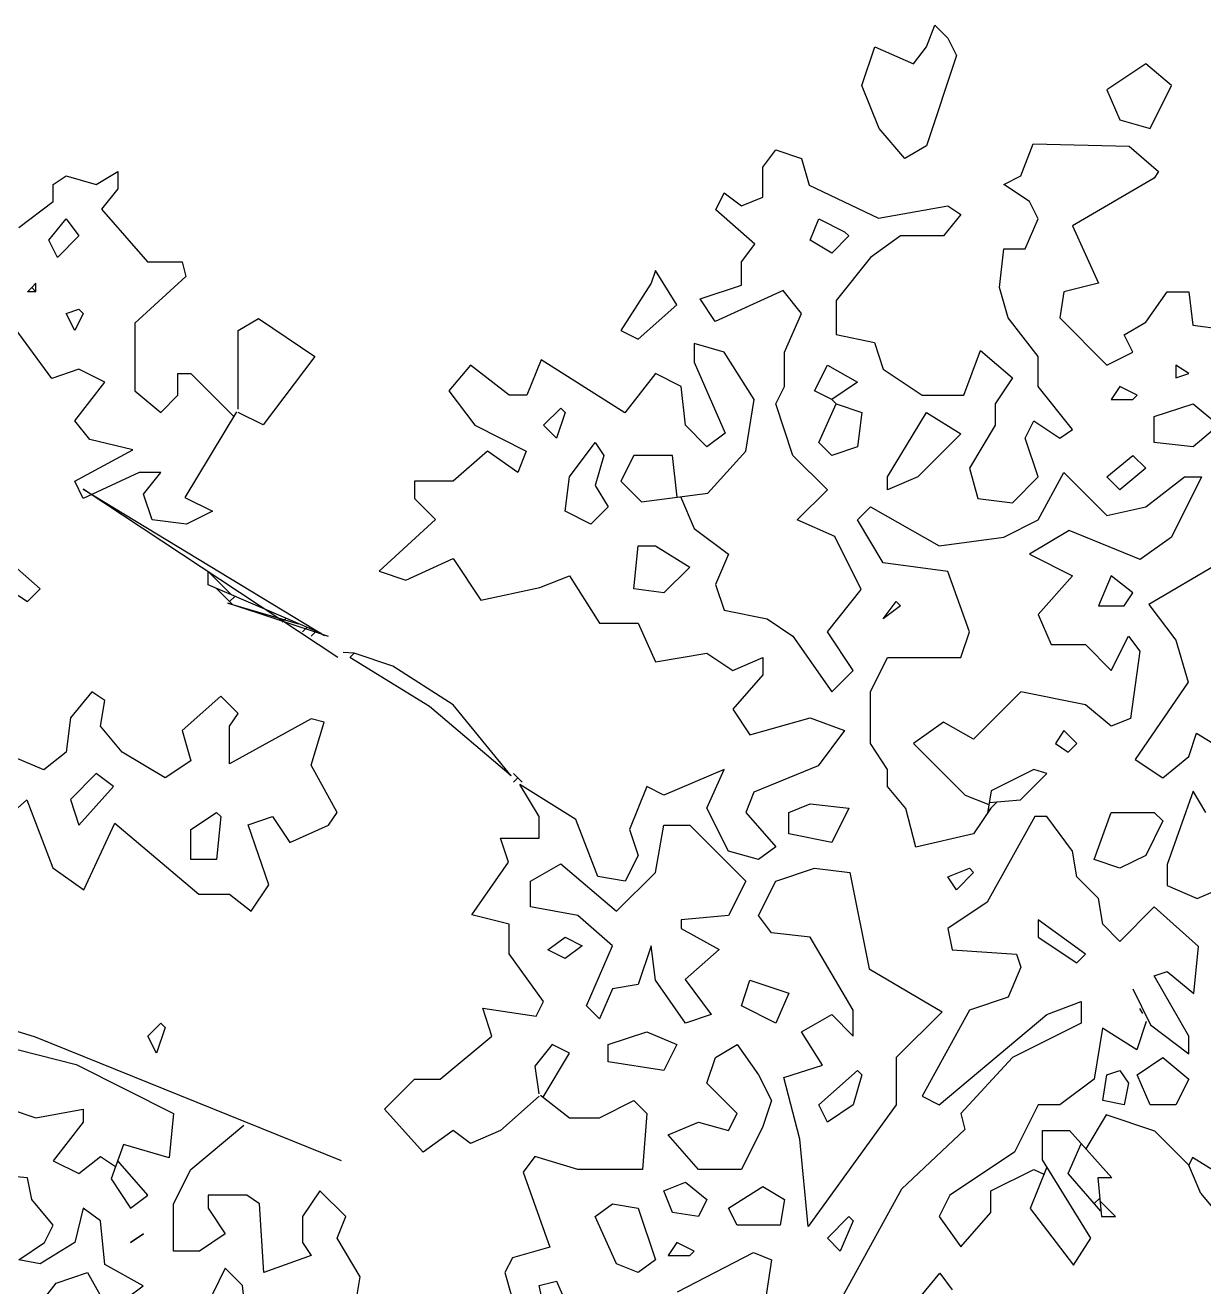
# Model space of a CAD drawing. Header units: millimetres. Extents: x 1211.91 to 1219.54, y 1029.16 to 1038.08.
# Drawn here: x 1213.241 to 1213.965, y 1036.678 to 1037.453 of the extents above; entities that cross this region are included whole.
import ezdxf

# ---------------------------------------------------------------- set-up
doc = ezdxf.new("R2010")
doc.units = ezdxf.units.MM
doc.header["$MEASUREMENT"] = 0
for name, color, linetype in [('Hojas01', 94, 'CONTINUOUS'), ('Hojas02', 62, 'CONTINUOUS'), ('Tronco', 34, 'CONTINUOUS')]:
    doc.layers.add(name, color=color, linetype=linetype)

msp = doc.modelspace()

# ---------------------------------------------------------------- linework, layer by layer
at = {"layer": 'Hojas01', "linetype": 'Continuous'}
for p, q in [((1213.8524, 1037.36026), (1213.85979, 1037.37993)), ((1213.85979, 1037.37993), (1213.9188, 1037.37835)), ((1213.9188, 1037.37835), (1213.93688, 1037.3629)), ((1213.694, 1037.36554), (1213.70192, 1037.3761)), ((1213.70192, 1037.3761), (1213.71776, 1037.37082)), ((1213.71776, 1037.37082), (1213.72238, 1037.35459)), ((1213.694, 1037.34706), (1213.694, 1037.36554)), ((1213.93688, 1037.3629), (1213.93411, 1037.35881)), ((1213.72238, 1037.35459), (1213.76489, 1037.33426)), ((1213.84184, 1037.35498), (1213.8524, 1037.36026)), ((1213.85768, 1037.34442), (1213.84184, 1037.35498)), ((1213.93411, 1037.35881), (1213.88395, 1037.32951)), ((1213.66509, 1037.33941), (1213.67024, 1037.3497)), ((1213.67024, 1037.3497), (1213.6808, 1037.34178)), ((1213.6808, 1037.34178), (1213.694, 1037.34706)), ((1213.68899, 1037.31829), (1213.66509, 1037.33941)), ((1213.76489, 1037.33426), (1213.80752, 1037.34178)), ((1213.80752, 1037.34178), (1213.81544, 1037.3365)), ((1213.86296, 1037.33386), (1213.85768, 1037.34442)), ((1213.81544, 1037.3365), (1213.80488, 1037.3233)), ((1213.85504, 1037.31538), (1213.86296, 1037.33386)), ((1213.77848, 1037.3233), (1213.76, 1037.3101)), ((1213.80488, 1037.3233), (1213.77848, 1037.3233)), ((1213.88395, 1037.32951), (1213.90005, 1037.29426)), ((1213.6808, 1037.30746), (1213.68899, 1037.31829)), ((1213.76, 1037.3101), (1213.73888, 1037.2837)), ((1213.8392, 1037.29162), (1213.84184, 1037.31538)), ((1213.84184, 1037.31538), (1213.85504, 1037.31538)), ((1213.6808, 1037.29321), (1213.6808, 1037.30746)), ((1213.65546, 1037.28476), (1213.6808, 1037.29321)), ((1213.90005, 1037.29426), (1213.8788, 1037.28898)), ((1213.6647, 1037.2709), (1213.65546, 1037.28476)), ((1213.70654, 1037.28978), (1213.6647, 1037.2709)), ((1213.71776, 1037.27578), (1213.70654, 1037.28978)), ((1213.84448, 1037.27314), (1213.8392, 1037.29162)), ((1213.8788, 1037.28898), (1213.87616, 1037.27314)), ((1213.92896, 1037.2705), (1213.94216, 1037.28898)), ((1213.94216, 1037.28898), (1213.95536, 1037.28898)), ((1213.95536, 1037.28898), (1213.95787, 1037.26852)), ((1213.73888, 1037.2837), (1213.73888, 1037.26285)), ((1213.7072, 1037.25202), (1213.71776, 1037.27578)), ((1213.86296, 1037.24938), (1213.84448, 1037.27314)), ((1213.87616, 1037.27314), (1213.9052, 1037.2441)), ((1213.91576, 1037.26258), (1213.92896, 1037.2705)), ((1213.73888, 1037.26285), (1213.76251, 1037.25783)), ((1213.92104, 1037.25202), (1213.91576, 1037.26258)), ((1213.95787, 1037.26852), (1213.97648, 1037.26602)), ((1213.67024, 1037.25202), (1213.65176, 1037.2573)), ((1213.65176, 1037.2573), (1213.65176, 1037.24582)), ((1213.76251, 1037.25783), (1213.76792, 1037.24146)), ((1213.55791, 1037.24727), (1213.5492, 1037.22562)), ((1213.60926, 1037.2148), (1213.55791, 1037.24727)), ((1213.65176, 1037.24582), (1213.6709, 1037.20226)), ((1213.68872, 1037.22298), (1213.67024, 1037.25202)), ((1213.7072, 1037.2309), (1213.7072, 1037.25202)), ((1213.81742, 1037.22562), (1213.82759, 1037.25295)), ((1213.82759, 1037.25295), (1213.84712, 1037.23618)), ((1213.86296, 1037.2309), (1213.86296, 1037.24938)), ((1213.9052, 1037.2441), (1213.92104, 1037.25202)), ((1213.51448, 1037.2441), (1213.50128, 1037.22826)), ((1213.53824, 1037.22562), (1213.51448, 1037.2441)), ((1213.628, 1037.23882), (1213.60926, 1037.2148)), ((1213.64384, 1037.2309), (1213.628, 1037.23882)), ((1213.76792, 1037.24146), (1213.79168, 1037.22562)), ((1213.64648, 1037.20714), (1213.64384, 1037.2309)), ((1213.70192, 1037.22034), (1213.7072, 1037.2309)), ((1213.84712, 1037.23618), (1213.83656, 1037.22034)), ((1213.88408, 1037.2045), (1213.86296, 1037.2309)), ((1213.50128, 1037.22826), (1213.51712, 1037.20714)), ((1213.5492, 1037.22562), (1213.53824, 1037.22562)), ((1213.68344, 1037.1913), (1213.68872, 1037.22298)), ((1213.79168, 1037.22562), (1213.81742, 1037.22562)), ((1213.71248, 1037.18866), (1213.70192, 1037.22034)), ((1213.83656, 1037.22034), (1213.83656, 1037.20714)), ((1213.51712, 1037.20714), (1213.5488, 1037.1913)), ((1213.65968, 1037.19394), (1213.64648, 1037.20714)), ((1213.83656, 1037.20714), (1213.82072, 1037.18074)), ((1213.85504, 1037.19922), (1213.86032, 1037.20978)), ((1213.86032, 1037.20978), (1213.87616, 1037.19922)), ((1213.6709, 1037.20226), (1213.65968, 1037.19394)), ((1213.87616, 1037.19922), (1213.88408, 1037.2045)), ((1213.86296, 1037.17546), (1213.85504, 1037.19922)), ((1213.52504, 1037.1913), (1213.50392, 1037.17282)), ((1213.54352, 1037.1781), (1213.52504, 1037.1913)), ((1213.5488, 1037.1913), (1213.54352, 1037.1781)), ((1213.6148, 1037.18866), (1213.60688, 1037.17282)), ((1213.63856, 1037.18866), (1213.6148, 1037.18866)), ((1213.64147, 1037.16306), (1213.63856, 1037.18866)), ((1213.66021, 1037.16543), (1213.68344, 1037.1913)), ((1213.7336, 1037.16754), (1213.71248, 1037.18866)), ((1213.82072, 1037.18074), (1213.826, 1037.16226)), ((1213.86296, 1037.14906), (1213.8788, 1037.1781)), ((1213.8788, 1037.1781), (1213.9052, 1037.1517)), ((1213.50392, 1037.17282), (1213.48016, 1037.17282)), ((1213.48016, 1037.17282), (1213.48016, 1037.16226)), ((1213.60688, 1037.17282), (1213.61955, 1037.16015)), ((1213.84712, 1037.15962), (1213.86296, 1037.17546)), ((1213.92896, 1037.15698), (1213.95272, 1037.17546)), ((1213.96328, 1037.17546), (1213.9448, 1037.1385)), ((1213.95272, 1037.17546), (1213.96328, 1037.17546)), ((1213.48016, 1037.16226), (1213.4931, 1037.14933)), ((1213.61955, 1037.16015), (1213.66021, 1037.16543)), ((1213.64345, 1037.16332), (1213.65176, 1037.14378)), ((1213.71512, 1037.14906), (1213.7336, 1037.16754)), ((1213.826, 1037.16226), (1213.84712, 1037.15962)), ((1213.75208, 1037.14906), (1213.76, 1037.15698)), ((1213.76, 1037.15698), (1213.80224, 1037.13322)), ((1213.9052, 1037.1517), (1213.92896, 1037.15698)), ((1213.4931, 1037.14933), (1213.45851, 1037.11752)), ((1213.73809, 1037.13877), (1213.71512, 1037.14906)), ((1213.76792, 1037.12266), (1213.75208, 1037.14906)), ((1213.84184, 1037.1385), (1213.86296, 1037.14906)), ((1213.65176, 1037.14378), (1213.67288, 1037.12794)), ((1213.75433, 1037.1063), (1213.73809, 1037.13877)), ((1213.80224, 1037.13322), (1213.84184, 1037.1385)), ((1213.88197, 1037.14246), (1213.85768, 1037.12794)), ((1213.92553, 1037.12478), (1213.88197, 1037.14246)), ((1213.9448, 1037.1385), (1213.92553, 1037.12478)), ((1213.47488, 1037.1121), (1213.50392, 1037.1253)), ((1213.50392, 1037.1253), (1213.52095, 1037.0997)), ((1213.67288, 1037.12794), (1213.66496, 1037.10946)), ((1213.80752, 1037.11738), (1213.76792, 1037.12266)), ((1213.85768, 1037.12794), (1213.88408, 1037.11474)), ((1213.97397, 1037.1224), (1213.93094, 1037.09706)), ((1213.45851, 1037.11752), (1213.47488, 1037.1121)), ((1213.55712, 1037.10762), (1213.5752, 1037.11474)), ((1213.5752, 1037.11474), (1213.59368, 1037.0857)), ((1213.82072, 1037.08042), (1213.80752, 1037.11738)), ((1213.88408, 1037.11474), (1213.86296, 1037.09098)), ((1213.52095, 1037.0997), (1213.55712, 1037.10762)), ((1213.66496, 1037.10946), (1213.67024, 1037.09362)), ((1213.7336, 1037.08042), (1213.75433, 1037.1063)), ((1213.67024, 1037.09362), (1213.69664, 1037.08834)), ((1213.86296, 1037.09098), (1213.87088, 1037.0725)), ((1213.93094, 1037.09706), (1213.94744, 1037.07514)), ((1213.59368, 1037.0857), (1213.61744, 1037.0857)), ((1213.61744, 1037.0857), (1213.628, 1037.06194)), ((1213.69664, 1037.08834), (1213.71248, 1037.07778)), ((1213.71248, 1037.07778), (1213.73624, 1037.04346)), ((1213.74944, 1037.05666), (1213.7336, 1037.08042)), ((1213.81544, 1037.06458), (1213.82072, 1037.08042)), ((1213.90784, 1037.05666), (1213.9184, 1037.07778)), ((1213.9184, 1037.07778), (1213.9254, 1037.06854)), ((1213.87088, 1037.0725), (1213.892, 1037.0725)), ((1213.892, 1037.0725), (1213.90784, 1037.05666)), ((1213.9254, 1037.06854), (1213.91959, 1037.0271)), ((1213.94744, 1037.07514), (1213.9551, 1037.04954)), ((1213.628, 1037.06194), (1213.65968, 1037.06722)), ((1213.65968, 1037.06722), (1213.67552, 1037.05666)), ((1213.67552, 1037.05666), (1213.694, 1037.06458)), ((1213.694, 1037.06458), (1213.694, 1037.05402)), ((1213.76, 1037.04346), (1213.77056, 1037.06458)), ((1213.77056, 1037.06458), (1213.81544, 1037.06458)), ((1213.694, 1037.05402), (1213.67552, 1037.0329)), ((1213.73624, 1037.04346), (1213.74944, 1037.05666)), ((1213.9551, 1037.04954), (1213.92249, 1037.00202)), ((1213.76, 1037.01178), (1213.76, 1037.04346)), ((1213.8524, 1037.04346), (1213.82336, 1037.01442)), ((1213.892, 1037.03554), (1213.8524, 1037.04346)), ((1213.67552, 1037.0329), (1213.68608, 1037.01706)), ((1213.90784, 1037.02234), (1213.892, 1037.03554)), ((1213.68608, 1037.01706), (1213.72304, 1037.02762)), ((1213.72304, 1037.02762), (1213.74416, 1037.0197)), ((1213.80488, 1037.02498), (1213.7864, 1037.01178)), ((1213.82336, 1037.01442), (1213.80488, 1037.02498)), ((1213.91959, 1037.0271), (1213.90784, 1037.02234)), ((1213.74416, 1037.0197), (1213.72793, 1036.99806)), ((1213.95536, 1037.00386), (1213.96011, 1037.01812)), ((1213.96011, 1037.01812), (1214.00565, 1036.99014)), ((1213.77056, 1036.99594), (1213.76, 1037.01178)), ((1213.7864, 1037.01178), (1213.81808, 1036.9801)), ((1213.72793, 1036.99806), (1213.68846, 1036.98195)), ((1213.92249, 1037.00202), (1213.93952, 1036.99066)), ((1213.93952, 1036.99066), (1213.95536, 1037.00386)), ((1213.54088, 1036.9933), (1213.54616, 1036.98802)), ((1213.54352, 1036.99066), (1213.54088, 1036.98802)), ((1213.67024, 1036.99594), (1213.63328, 1036.9801)), ((1213.65968, 1036.97218), (1213.67024, 1036.99594)), ((1213.77056, 1036.98538), (1213.77056, 1036.99594)), ((1213.86032, 1036.99594), (1213.83405, 1036.98274)), ((1213.85214, 1036.9772), (1213.86824, 1036.9933)), ((1213.86824, 1036.9933), (1213.86032, 1036.99594)), ((1213.57929, 1036.96506), (1213.54484, 1036.9867)), ((1213.62272, 1036.98538), (1213.61216, 1036.95898)), ((1213.63328, 1036.9801), (1213.62272, 1036.98538)), ((1213.78178, 1036.97192), (1213.77056, 1036.98538)), ((1213.83405, 1036.98274), (1213.83181, 1036.96902)), ((1213.68846, 1036.98195), (1213.68344, 1036.96954)), ((1213.81808, 1036.9801), (1213.8326, 1036.9743)), ((1213.83775, 1036.97601), (1213.83207, 1036.97034)), ((1213.83287, 1036.97562), (1213.85214, 1036.9772)), ((1213.95813, 1036.98248), (1213.94216, 1036.9376)), ((1213.96592, 1036.96954), (1213.95813, 1036.98248)), ((1213.67288, 1036.94578), (1213.65968, 1036.97218)), ((1213.68344, 1036.96954), (1213.70192, 1036.94842)), ((1213.78785, 1036.94816), (1213.78178, 1036.97192)), ((1213.83392, 1036.97218), (1213.82336, 1036.95634)), ((1213.59263, 1036.93008), (1213.57929, 1036.96506)), ((1213.628, 1036.93258), (1213.63328, 1036.96162)), ((1213.63328, 1036.96162), (1213.64912, 1036.96162)), ((1213.64912, 1036.96162), (1213.68344, 1036.9273)), ((1213.86085, 1036.9669), (1213.83168, 1036.91437)), ((1213.86824, 1036.9669), (1213.86085, 1036.9669)), ((1213.88408, 1036.94578), (1213.86824, 1036.9669)), ((1213.61216, 1036.95898), (1213.61744, 1036.94314)), ((1213.82336, 1036.95634), (1213.78785, 1036.94816)), ((1213.69136, 1036.9405), (1213.67288, 1036.94578)), ((1213.70192, 1036.94842), (1213.69136, 1036.9405)), ((1213.88672, 1036.92994), (1213.88408, 1036.94578)), ((1213.55144, 1036.9273), (1213.56992, 1036.93786)), ((1213.56992, 1036.93786), (1213.60424, 1036.90882)), ((1213.61744, 1036.94314), (1213.60952, 1036.9273)), ((1213.94216, 1036.9376), (1213.94216, 1036.92466)), ((1213.60952, 1036.9273), (1213.59263, 1036.93008)), ((1213.60424, 1036.90882), (1213.628, 1036.93258)), ((1213.70192, 1036.9273), (1213.72568, 1036.93522)), ((1213.72568, 1036.93522), (1213.74733, 1036.93258)), ((1213.74733, 1036.93258), (1213.75921, 1036.87345)), ((1213.89992, 1036.91674), (1213.88672, 1036.92994)), ((1213.55144, 1036.91146), (1213.55144, 1036.9273)), ((1213.68344, 1036.9273), (1213.67288, 1036.90618)), ((1213.69136, 1036.90618), (1213.70192, 1036.9273)), ((1213.94216, 1036.92466), (1213.96064, 1036.91674)), ((1213.96064, 1036.91674), (1213.97912, 1036.92466)), ((1213.83168, 1036.91437), (1213.80752, 1036.89826)), ((1213.90256, 1036.9009), (1213.89992, 1036.91674)), ((1213.58048, 1036.90618), (1213.55144, 1036.91146)), ((1213.6016, 1036.8877), (1213.58048, 1036.90618)), ((1213.67288, 1036.90618), (1213.64384, 1036.90354)), ((1213.69928, 1036.89562), (1213.69136, 1036.90618)), ((1213.93424, 1036.91146), (1213.91312, 1036.89034)), ((1213.9613, 1036.88718), (1213.93424, 1036.91146)), ((1213.64384, 1036.90354), (1213.64384, 1036.89826)), ((1213.64384, 1036.89826), (1213.66707, 1036.88533)), ((1213.80752, 1036.89826), (1213.81016, 1036.88506)), ((1213.91312, 1036.89034), (1213.90256, 1036.9009)), ((1213.72304, 1036.89298), (1213.69928, 1036.89562)), ((1213.74944, 1036.8481), (1213.72304, 1036.89298)), ((1213.58576, 1036.85074), (1213.6016, 1036.8877)), ((1213.62536, 1036.8877), (1213.61744, 1036.86394)), ((1213.628, 1036.86658), (1213.62536, 1036.8877)), ((1213.66707, 1036.88533), (1213.64622, 1036.86698)), ((1213.81016, 1036.88506), (1213.84976, 1036.88242)), ((1213.84976, 1036.88242), (1213.8524, 1036.8745)), ((1213.95853, 1036.85827), (1213.9613, 1036.88718)), ((1213.8524, 1036.8745), (1213.84448, 1036.85602)), ((1213.64648, 1036.84018), (1213.628, 1036.86658)), ((1213.64622, 1036.86698), (1213.66232, 1036.84546)), ((1213.75921, 1036.87345), (1213.80396, 1036.84718)), ((1213.93424, 1036.86922), (1213.94216, 1036.87186)), ((1213.95536, 1036.83226), (1213.93424, 1036.86922)), ((1213.94216, 1036.87186), (1213.95853, 1036.85827)), ((1213.6016, 1036.8613), (1213.59368, 1036.84282)), ((1213.61744, 1036.86394), (1213.6016, 1036.8613)), ((1213.92104, 1036.8613), (1213.93187, 1036.83913)), ((1213.84448, 1036.85602), (1213.82072, 1036.8481)), ((1213.86824, 1036.84546), (1213.88936, 1036.85338)), ((1213.88936, 1036.85338), (1213.88936, 1036.84018)), ((1213.59368, 1036.84282), (1213.58576, 1036.85074)), ((1213.66232, 1036.84546), (1213.64648, 1036.84018)), ((1213.71776, 1036.8349), (1213.73624, 1036.84546)), ((1213.73624, 1036.84546), (1213.74944, 1036.83226)), ((1213.74944, 1036.83226), (1213.74944, 1036.8481)), ((1213.80396, 1036.84718), (1213.77584, 1036.81906)), ((1213.82072, 1036.8481), (1213.79168, 1036.7953)), ((1213.80224, 1036.79002), (1213.86824, 1036.84546)), ((1213.92725, 1036.84612), (1213.92527, 1036.84916)), ((1213.88936, 1036.84018), (1213.84712, 1036.81906)), ((1213.90243, 1036.83702), (1213.89728, 1036.80586)), ((1213.92355, 1036.82382), (1213.90243, 1036.83702)), ((1213.92923, 1036.84111), (1213.92355, 1036.82382)), ((1213.93187, 1036.83913), (1213.95536, 1036.82131)), ((1213.73057, 1036.81444), (1213.71776, 1036.8349)), ((1213.95536, 1036.82131), (1213.95536, 1036.83226)), ((1213.70694, 1036.80679), (1213.73057, 1036.81444)), ((1213.77584, 1036.81906), (1213.77584, 1036.79002)), ((1213.84712, 1036.81906), (1213.81544, 1036.78474)), ((1213.71671, 1036.76904), (1213.70694, 1036.80679)), ((1213.89728, 1036.80586), (1213.87616, 1036.79002)), ((1213.55751, 1036.79596), (1213.57533, 1036.7821)), ((1213.59368, 1036.7821), (1213.6148, 1036.79266)), ((1213.6148, 1036.79266), (1213.62272, 1036.78474)), ((1213.77584, 1036.79002), (1213.72185, 1036.71544)), ((1213.79168, 1036.7953), (1213.80224, 1036.79002)), ((1213.86296, 1036.79002), (1213.84844, 1036.76098)), ((1213.87616, 1036.79002), (1213.86296, 1036.79002)), ((1213.57533, 1036.7821), (1213.59368, 1036.7821)), ((1213.62272, 1036.78474), (1213.62008, 1036.75042)), ((1213.81544, 1036.78474), (1213.81795, 1036.77498)), ((1213.90467, 1036.78382), (1213.89227, 1036.76296)), ((1213.93451, 1036.77392), (1213.90467, 1036.78382)), ((1213.34288, 1036.75042), (1213.37535, 1036.77748)), ((1213.81795, 1036.77498), (1213.77901, 1036.73828)), ((1213.8656, 1036.75623), (1213.8656, 1036.77418)), ((1213.8656, 1036.77418), (1213.8821, 1036.77418)), ((1213.8821, 1036.77418), (1213.90824, 1036.74514)), ((1213.95536, 1036.75306), (1213.93451, 1036.77392)), ((1213.72185, 1036.71544), (1213.71671, 1036.76904)), ((1213.88144, 1036.74778), (1213.88936, 1036.76613)), ((1213.55408, 1036.75834), (1213.54682, 1036.74871)), ((1213.58048, 1036.75042), (1213.55408, 1036.75834)), ((1213.84844, 1036.76098), (1213.80884, 1036.73458)), ((1213.33232, 1036.7293), (1213.34288, 1036.75042)), ((1213.62008, 1036.75042), (1213.58048, 1036.75042)), ((1213.83392, 1036.73722), (1213.86032, 1036.75042)), ((1213.86837, 1036.75174), (1213.85795, 1036.7264)), ((1213.86032, 1036.75042), (1213.86653, 1036.74739)), ((1213.8953, 1036.70818), (1213.8656, 1036.75623)), ((1213.95774, 1036.75768), (1213.95536, 1036.75306)), ((1213.96289, 1036.73564), (1213.95536, 1036.75306)), ((1213.99193, 1036.73643), (1213.95774, 1036.75768)), ((1213.54682, 1036.74871), (1213.56332, 1036.70264)), ((1213.90137, 1036.72468), (1213.88144, 1036.74778)), ((1213.90824, 1036.74514), (1213.89966, 1036.74514)), ((1213.89966, 1036.74514), (1213.90177, 1036.72138)), ((1213.42208, 1036.73722), (1213.41152, 1036.72138)), ((1213.43792, 1036.72138), (1213.42208, 1036.73722)), ((1213.77901, 1036.73828), (1213.7406, 1036.66819)), ((1213.83392, 1036.72402), (1213.83392, 1036.73722)), ((1213.96289, 1036.73564), (1213.98176, 1036.71267)), ((1213.33232, 1036.70026), (1213.33232, 1036.7293)), ((1213.3772, 1036.73458), (1213.35344, 1036.73458)), ((1213.35344, 1036.73458), (1213.35344, 1036.72666)), ((1213.38512, 1036.7293), (1213.3772, 1036.73458)), ((1213.38776, 1036.68706), (1213.38512, 1036.7293)), ((1213.80884, 1036.73458), (1213.80224, 1036.72138)), ((1213.90071, 1036.73274), (1213.89741, 1036.72944)), ((1213.91048, 1036.72138), (1213.90085, 1036.73102)), ((1213.35344, 1036.72666), (1213.364, 1036.71082)), ((1213.41152, 1036.72138), (1213.41152, 1036.70554)), ((1213.43264, 1036.70818), (1213.43792, 1036.72138)), ((1213.80224, 1036.72138), (1213.81544, 1036.7029)), ((1213.81544, 1036.7029), (1213.83392, 1036.72402)), ((1213.85795, 1036.7264), (1213.88461, 1036.69155)), ((1213.90177, 1036.72138), (1213.91048, 1036.72138)), ((1213.364, 1036.71082), (1213.34816, 1036.70026)), ((1213.41152, 1036.70554), (1213.4168, 1036.69762)), ((1213.4469, 1036.68442), (1213.43264, 1036.70818)), ((1213.88461, 1036.69155), (1213.8953, 1036.70818)), ((1213.34816, 1036.70026), (1213.33232, 1036.70026)), ((1213.4168, 1036.69762), (1213.38776, 1036.68706)), ((1213.54022, 1036.69617), (1213.5356, 1036.68706)), ((1213.56332, 1036.70264), (1213.54022, 1036.69617)), ((1213.6416, 1036.67518), (1213.68819, 1036.69947)), ((1213.68819, 1036.69947), (1213.69928, 1036.69498)), ((1213.43977, 1036.64218), (1213.4469, 1036.68442)), ((1213.5356, 1036.68706), (1213.54616, 1036.6501)), ((1213.55672, 1036.67914), (1213.56728, 1036.68178)), ((1213.56728, 1036.68178), (1213.57784, 1036.65802)), ((1213.77848, 1036.65763), (1213.80251, 1036.6868)), ((1213.80251, 1036.6868), (1213.81016, 1036.6765)), ((1213.56992, 1036.61842), (1213.55672, 1036.67914))]:
    msp.add_line(p, q, dxfattribs=at)
for points in [[(1213.23728, 1037.32858), (1213.2584, 1037.34442), (1213.2584, 1037.35498), (1213.26632, 1037.36026), (1213.2848, 1037.35498), (1213.298, 1037.3629), (1213.298, 1037.35234), (1213.28797, 1037.3398), (1213.31622, 1037.30746), (1213.3376, 1037.30746), (1213.33985, 1037.29836), (1213.30856, 1037.26984), (1213.30856, 1037.22826), (1213.3244, 1037.21506), (1213.33496, 1037.22562), (1213.33496, 1037.23882), (1213.34288, 1037.23882), (1213.36928, 1037.21242)], [(1213.371, 1037.21546), (1213.33919, 1037.16279), (1213.35608, 1037.15434), (1213.34024, 1037.14642), (1213.31912, 1037.14906), (1213.31384, 1037.1649), (1213.3244, 1037.1781), (1213.3112, 1037.1781), (1213.27688, 1037.16226), (1213.2716, 1037.17282), (1213.30724, 1037.19196), (1213.28084, 1037.1983), (1213.2716, 1037.20978), (1213.29008, 1037.23354), (1213.27424, 1037.24146), (1213.25761, 1037.23592), (1213.21392, 1037.29506)], [(1213.37192, 1037.21691), (1213.37192, 1037.26522), (1213.38446, 1037.27275), (1213.41891, 1037.24925), (1213.38723, 1037.20741), (1213.37192, 1037.21506)], [(1213.22672, 1037.10946), (1213.24256, 1037.0989), (1213.25048, 1037.10682), (1213.22936, 1037.1253)], [(1213.4168, 1037.02696), (1213.36664, 1036.99924), (1213.36664, 1037.02234), (1213.37192, 1037.03026), (1213.36136, 1037.04082), (1213.3376, 1037.0197), (1213.34288, 1037.00122), (1213.32704, 1036.99066), (1213.30064, 1037.0065), (1213.28744, 1037.02234), (1213.29008, 1037.03818), (1213.28216, 1037.04346), (1213.26896, 1037.02762), (1213.26632, 1037.0065), (1213.25259, 1036.99555), (1213.22857, 1037.00584)], [(1213.199, 1036.93892), (1213.2423, 1036.9772), (1213.25814, 1036.93549), (1213.27715, 1036.92189), (1213.29615, 1036.96294), (1213.34777, 1036.91938), (1213.36664, 1036.91938), (1213.37984, 1036.90882), (1213.39067, 1036.92506), (1213.37813, 1036.96189), (1213.39304, 1036.9669), (1213.4036, 1036.95106), (1213.42736, 1036.96162), (1213.43264, 1036.96954), (1213.4168, 1036.99858), (1213.42472, 1037.02498), (1213.4168, 1037.02696)], [(1213.55672, 1036.7953), (1213.53296, 1036.77418), (1213.51448, 1036.76626), (1213.50392, 1036.77418), (1213.48544, 1036.76098), (1213.46168, 1036.78738), (1213.48016, 1036.80586), (1213.496, 1036.80586), (1213.52768, 1036.83226), (1213.52201, 1036.84942), (1213.55487, 1036.84441), (1213.55936, 1036.85352), (1213.53824, 1036.88269), (1213.53824, 1036.9009), (1213.51527, 1036.90671), (1213.53785, 1036.93905), (1213.53296, 1036.9537), (1213.55672, 1036.9537), (1213.55672, 1036.9669), (1213.54484, 1036.9867)], [(1213.43528, 1036.7557), (1213.24758, 1036.83147), (1213.19702, 1036.84705), (1213.1924, 1036.84018), (1213.21352, 1036.82962), (1213.27253, 1036.81484), (1213.33232, 1036.78474), (1213.32955, 1036.75755), (1213.30157, 1036.7656), (1213.29404, 1036.74462), (1213.30592, 1036.72666), (1213.31648, 1036.73458), (1213.298, 1036.7557)], [(1213.5591, 1036.79478), (1213.5752, 1036.8217), (1213.56464, 1036.82698), (1213.55408, 1036.81378), (1213.55646, 1036.79676)], [(1213.232, 1036.78738), (1213.24784, 1036.7821), (1213.27688, 1036.78738), (1213.27688, 1036.77946), (1213.2584, 1036.7557), (1213.27424, 1036.74778), (1213.28744, 1036.75834), (1213.29668, 1036.75214)], [(1213.23913, 1036.65354), (1213.26025, 1036.6806), (1213.27952, 1036.68706), (1213.29272, 1036.6633), (1213.31358, 1036.67901), (1213.29008, 1036.69208), (1213.28744, 1036.71874), (1213.27688, 1036.72666), (1213.2716, 1036.70554), (1213.25048, 1036.69234), (1213.23728, 1036.69498), (1213.25312, 1036.70554), (1213.2584, 1036.7161), (1213.2452, 1036.73194), (1213.24256, 1036.74514), (1213.21352, 1036.74778)], [(1213.3772, 1036.65538), (1213.37456, 1036.67914), (1213.364, 1036.6897), (1213.35608, 1036.67386)]]:
    msp.add_lwpolyline(points, dxfattribs=at)
at = {"layer": 'Hojas02', "linetype": 'Continuous'}
for p, q in [((1213.79432, 1037.43946), (1213.7996, 1037.45266)), ((1213.7996, 1037.45266), (1213.80752, 1037.44474)), ((1213.75472, 1037.4157), (1213.76264, 1037.43946)), ((1213.76264, 1037.43946), (1213.7864, 1037.4289)), ((1213.7864, 1037.4289), (1213.79432, 1037.43946)), ((1213.80752, 1037.44474), (1213.8128, 1037.43418)), ((1213.8128, 1037.43418), (1213.79432, 1037.37874)), ((1213.92896, 1037.4289), (1213.9052, 1037.41306)), ((1213.9448, 1037.4157), (1213.92896, 1037.4289)), ((1213.76528, 1037.3893), (1213.75472, 1037.4157)), ((1213.9052, 1037.41306), (1213.91312, 1037.39458)), ((1213.9316, 1037.3893), (1213.9448, 1037.4157)), ((1213.91312, 1037.39458), (1213.9316, 1037.3893)), ((1213.78112, 1037.37082), (1213.76528, 1037.3893)), ((1213.79432, 1037.37874), (1213.78112, 1037.37082)), ((1213.25576, 1037.32066), (1213.26632, 1037.33386)), ((1213.26632, 1037.33386), (1213.27424, 1037.3233)), ((1213.72304, 1037.32066), (1213.72832, 1037.33386)), ((1213.72832, 1037.33386), (1213.74416, 1037.32594)), ((1213.27424, 1037.3233), (1213.26104, 1037.3101)), ((1213.7468, 1037.3233), (1213.73624, 1037.31274)), ((1213.74416, 1037.32594), (1213.7468, 1037.3233)), ((1213.26104, 1037.3101), (1213.25576, 1037.32066)), ((1213.73624, 1037.31274), (1213.72304, 1037.32066)), ((1213.628, 1037.30218), (1213.62536, 1037.29426)), ((1213.6412, 1037.28106), (1213.628, 1037.30218)), ((1213.24784, 1037.29426), (1213.2452, 1037.29162)), ((1213.24784, 1037.28898), (1213.24784, 1037.29426)), ((1213.62536, 1037.29426), (1213.60688, 1037.26522)), ((1213.24256, 1037.28898), (1213.2452, 1037.29162)), ((1213.24784, 1037.28898), (1213.24256, 1037.28898)), ((1213.24784, 1037.28898), (1213.2452, 1037.29162)), ((1213.26632, 1037.27578), (1213.27424, 1037.27842)), ((1213.27424, 1037.27842), (1213.27688, 1037.27578)), ((1213.61744, 1037.25994), (1213.6412, 1037.28106)), ((1213.2716, 1037.26522), (1213.26632, 1037.27578)), ((1213.27688, 1037.27578), (1213.2716, 1037.26522)), ((1213.60688, 1037.26522), (1213.61744, 1037.25994)), ((1213.72568, 1037.22826), (1213.7336, 1037.2441)), ((1213.7336, 1037.2441), (1213.75208, 1037.23354)), ((1213.95536, 1037.23882), (1213.94744, 1037.2441)), ((1213.94744, 1037.2441), (1213.94744, 1037.23618)), ((1213.94744, 1037.23618), (1213.95536, 1037.23882)), ((1213.75208, 1037.23354), (1213.73624, 1037.22298)), ((1213.91312, 1037.2309), (1213.90784, 1037.22298)), ((1213.92368, 1037.22562), (1213.91312, 1037.2309)), ((1213.73624, 1037.22298), (1213.72568, 1037.22826)), ((1213.73888, 1037.22034), (1213.73624, 1037.22298)), ((1213.90784, 1037.22298), (1213.92104, 1037.22298)), ((1213.92104, 1037.22298), (1213.92368, 1037.22562)), ((1213.55936, 1037.20714), (1213.56992, 1037.2177)), ((1213.57256, 1037.21506), (1213.56728, 1037.19922)), ((1213.56992, 1037.2177), (1213.57256, 1037.21506)), ((1213.72832, 1037.19658), (1213.73888, 1037.22034)), ((1213.73888, 1037.22034), (1213.75472, 1037.21506)), ((1213.75472, 1037.21506), (1213.75208, 1037.19394)), ((1213.77056, 1037.17546), (1213.79432, 1037.21506)), ((1213.79432, 1037.21506), (1213.81544, 1037.20186)), ((1213.93424, 1037.21242), (1213.958, 1037.22034)), ((1213.958, 1037.22034), (1213.97384, 1037.20714)), ((1213.56728, 1037.19922), (1213.55936, 1037.20714)), ((1213.93424, 1037.19658), (1213.93424, 1037.21242)), ((1213.97384, 1037.20714), (1213.958, 1037.19394)), ((1213.81544, 1037.20186), (1213.78904, 1037.17546)), ((1213.5752, 1037.17546), (1213.59104, 1037.19658)), ((1213.59104, 1037.19658), (1213.59632, 1037.18866)), ((1213.73624, 1037.18866), (1213.72832, 1037.19658)), ((1213.75208, 1037.19394), (1213.73624, 1037.18866)), ((1213.958, 1037.19394), (1213.93424, 1037.19658)), ((1213.59632, 1037.18866), (1213.59104, 1037.17018)), ((1213.9052, 1037.17546), (1213.92104, 1037.18866)), ((1213.92104, 1037.18866), (1213.92896, 1037.18074)), ((1213.92896, 1037.18074), (1213.91312, 1037.16754)), ((1213.57256, 1037.15434), (1213.5752, 1037.17546)), ((1213.59104, 1037.17018), (1213.59896, 1037.15698)), ((1213.78904, 1037.17546), (1213.77056, 1037.16754)), ((1213.77056, 1037.16754), (1213.77056, 1037.17546)), ((1213.91312, 1037.16754), (1213.9052, 1037.17546)), ((1213.5884, 1037.14642), (1213.57256, 1037.15434)), ((1213.59896, 1037.15698), (1213.5884, 1037.14642)), ((1213.6148, 1037.10682), (1213.61744, 1037.13322)), ((1213.61744, 1037.13322), (1213.628, 1037.13322)), ((1213.628, 1037.13322), (1213.64912, 1037.12002)), ((1213.64912, 1037.12002), (1213.63328, 1037.10418)), ((1213.90784, 1037.11474), (1213.89992, 1037.09626)), ((1213.92104, 1037.10418), (1213.90784, 1037.11474)), ((1213.63328, 1037.10418), (1213.6148, 1037.10682)), ((1213.76792, 1037.08834), (1213.77584, 1037.0989)), ((1213.77584, 1037.0989), (1213.77848, 1037.09626)), ((1213.91576, 1037.09626), (1213.92104, 1037.10418)), ((1213.77848, 1037.09626), (1213.76792, 1037.08834)), ((1213.89992, 1037.09626), (1213.91576, 1037.09626)), ((1213.8788, 1037.0197), (1213.87352, 1037.01178)), ((1213.88672, 1037.01178), (1213.8788, 1037.0197)), ((1213.87352, 1037.01178), (1213.88144, 1037.0065)), ((1213.88144, 1037.0065), (1213.88672, 1037.01178)), ((1213.2848, 1036.9933), (1213.26896, 1036.97746)), ((1213.29536, 1036.98538), (1213.2848, 1036.9933)), ((1213.27424, 1036.96162), (1213.29536, 1036.98538)), ((1213.26896, 1036.97746), (1213.27424, 1036.96162)), ((1213.70984, 1036.96954), (1213.72304, 1036.97482)), ((1213.72304, 1036.97482), (1213.7468, 1036.97218)), ((1213.34288, 1036.95898), (1213.35872, 1036.96954)), ((1213.35872, 1036.96954), (1213.36136, 1036.9669)), ((1213.70984, 1036.95634), (1213.70984, 1036.96954)), ((1213.7468, 1036.97218), (1213.73624, 1036.95106)), ((1213.89728, 1036.9405), (1213.90784, 1036.96954)), ((1213.90784, 1036.96954), (1213.93424, 1036.96954)), ((1213.93424, 1036.96954), (1213.93952, 1036.96426)), ((1213.36136, 1036.9669), (1213.35872, 1036.9405)), ((1213.93952, 1036.96426), (1213.92896, 1036.94314)), ((1213.34288, 1036.9405), (1213.34288, 1036.95898)), ((1213.73624, 1036.95106), (1213.70984, 1036.95634)), ((1213.35872, 1036.9405), (1213.34288, 1036.9405)), ((1213.91312, 1036.93522), (1213.89728, 1036.9405)), ((1213.92896, 1036.94314), (1213.91312, 1036.93522)), ((1213.80752, 1036.92994), (1213.82072, 1036.93522)), ((1213.8128, 1036.92202), (1213.80752, 1036.92994)), ((1213.82336, 1036.93258), (1213.8128, 1036.92202)), ((1213.82072, 1036.93522), (1213.82336, 1036.93258)), ((1213.892, 1036.88242), (1213.86296, 1036.90354)), ((1213.86296, 1036.90354), (1213.86296, 1036.89298)), ((1213.562, 1036.88506), (1213.57256, 1036.89298)), ((1213.57256, 1036.89298), (1213.58312, 1036.8877)), ((1213.86296, 1036.89298), (1213.88672, 1036.87714)), ((1213.57256, 1036.87978), (1213.562, 1036.88506)), ((1213.58312, 1036.8877), (1213.57256, 1036.87978)), ((1213.88672, 1036.87714), (1213.892, 1036.88242)), ((1213.6808, 1036.85074), (1213.68608, 1036.86658)), ((1213.68608, 1036.86658), (1213.70984, 1036.85866)), ((1213.70984, 1036.85866), (1213.70192, 1036.84018)), ((1213.70192, 1036.84018), (1213.6808, 1036.85074)), ((1213.31648, 1036.83226), (1213.3244, 1036.84018)), ((1213.32704, 1036.83754), (1213.32176, 1036.8217)), ((1213.3244, 1036.84018), (1213.32704, 1036.83754)), ((1213.32176, 1036.8217), (1213.31648, 1036.83226)), ((1213.59896, 1036.82698), (1213.62272, 1036.8349)), ((1213.62272, 1036.8349), (1213.6412, 1036.82698)), ((1213.59896, 1036.81642), (1213.59896, 1036.82698)), ((1213.6412, 1036.82698), (1213.63328, 1036.81114)), ((1213.66496, 1036.81906), (1213.67816, 1036.82698)), ((1213.67816, 1036.82698), (1213.69136, 1036.8085)), ((1213.63328, 1036.81114), (1213.59896, 1036.81642)), ((1213.65968, 1036.80322), (1213.66496, 1036.81906)), ((1213.92368, 1036.8085), (1213.93952, 1036.81906)), ((1213.93952, 1036.81906), (1213.95536, 1036.80586)), ((1213.69136, 1036.8085), (1213.69928, 1036.79266)), ((1213.72832, 1036.79002), (1213.75208, 1036.81114)), ((1213.75472, 1036.8085), (1213.74944, 1036.79002)), ((1213.75208, 1036.81114), (1213.75472, 1036.8085)), ((1213.90256, 1036.79266), (1213.9052, 1036.8085)), ((1213.9052, 1036.8085), (1213.91312, 1036.81114)), ((1213.91312, 1036.81114), (1213.9184, 1036.80322)), ((1213.9316, 1036.79002), (1213.92368, 1036.8085)), ((1213.95536, 1036.80586), (1213.94744, 1036.79002)), ((1213.67816, 1036.78474), (1213.65968, 1036.80322)), ((1213.9184, 1036.80322), (1213.91576, 1036.79002)), ((1213.69928, 1036.79266), (1213.694, 1036.77682)), ((1213.7336, 1036.77946), (1213.72832, 1036.79002)), ((1213.74944, 1036.79002), (1213.7336, 1036.77946)), ((1213.91576, 1036.79002), (1213.90256, 1036.79266)), ((1213.94744, 1036.79002), (1213.9316, 1036.79002)), ((1213.67288, 1036.77418), (1213.67816, 1036.78474)), ((1213.63592, 1036.77154), (1213.6544, 1036.77946)), ((1213.6544, 1036.77946), (1213.67288, 1036.77418)), ((1213.694, 1036.77682), (1213.6808, 1036.75042)), ((1213.6544, 1036.75042), (1213.63592, 1036.77154)), ((1213.6808, 1036.75042), (1213.6544, 1036.75042)), ((1213.63328, 1036.73722), (1213.64648, 1036.7425)), ((1213.64648, 1036.7425), (1213.65968, 1036.73194)), ((1213.63856, 1036.72402), (1213.63328, 1036.73722)), ((1213.67288, 1036.72666), (1213.694, 1036.73986)), ((1213.694, 1036.73986), (1213.7072, 1036.73194)), ((1213.59104, 1036.72138), (1213.6016, 1036.7293)), ((1213.6016, 1036.7293), (1213.61744, 1036.72666)), ((1213.65968, 1036.73194), (1213.6544, 1036.72138)), ((1213.7072, 1036.73194), (1213.70456, 1036.7161)), ((1213.60424, 1036.69234), (1213.59104, 1036.72138)), ((1213.61744, 1036.72666), (1213.628, 1036.69498)), ((1213.6544, 1036.72138), (1213.63856, 1036.72402)), ((1213.67816, 1036.7161), (1213.67288, 1036.72666)), ((1213.7336, 1036.70818), (1213.7468, 1036.72138)), ((1213.7468, 1036.72138), (1213.74944, 1036.71874)), ((1213.70456, 1036.7161), (1213.67816, 1036.7161)), ((1213.74944, 1036.71874), (1213.74152, 1036.70026)), ((1213.31384, 1036.71082), (1213.30592, 1036.70554)), ((1213.30592, 1036.70554), (1213.31384, 1036.71082)), ((1213.6412, 1036.70554), (1213.63592, 1036.69762)), ((1213.65176, 1036.70026), (1213.6412, 1036.70554)), ((1213.74152, 1036.70026), (1213.7336, 1036.70818)), ((1213.63592, 1036.69762), (1213.64912, 1036.69762)), ((1213.64912, 1036.69762), (1213.65176, 1036.70026)), ((1213.61744, 1036.68706), (1213.60424, 1036.69234)), ((1213.628, 1036.69498), (1213.61744, 1036.68706))]:
    msp.add_line(p, q, dxfattribs=at)
at = {"layer": 'Tronco', "linetype": 'Continuous'}
for p, q in [((1213.27688, 1037.16794), (1213.42485, 1037.07818)), ((1213.43304, 1037.06458), (1213.27688, 1037.16794)), ((1213.36849, 1037.09706), (1213.35859, 1037.10696)), ((1213.36981, 1037.10207), (1213.36664, 1037.0989)), ((1213.40123, 1037.08861), (1213.39898, 1037.08636)), ((1213.41416, 1037.08306), (1213.41152, 1037.08042)), ((1213.41944, 1037.08042), (1213.4168, 1037.07778)), ((1213.4432, 1037.06722), (1213.43647, 1037.06775)), ((1213.4432, 1037.06722), (1213.44096, 1037.06498)), ((1213.69928, 1036.69498), (1213.68608, 1036.60786))]:
    msp.add_line(p, q, dxfattribs=at)
for points in [[(1213.42314, 1037.07924), (1213.35344, 1037.1092), (1213.35344, 1037.11738), (1213.36783, 1037.103)], [(1213.42736, 1037.07739), (1213.36559, 1037.09785), (1213.40888, 1037.08531)], [(1213.53956, 1036.99198), (1213.4894, 1037.03449), (1213.44056, 1037.06458)], [(1213.53956, 1036.99198), (1213.50392, 1037.03554), (1213.46696, 1037.0593), (1213.4432, 1037.06722)]]:
    msp.add_lwpolyline(points, dxfattribs=at)

doc.saveas('drawing.dxf')
